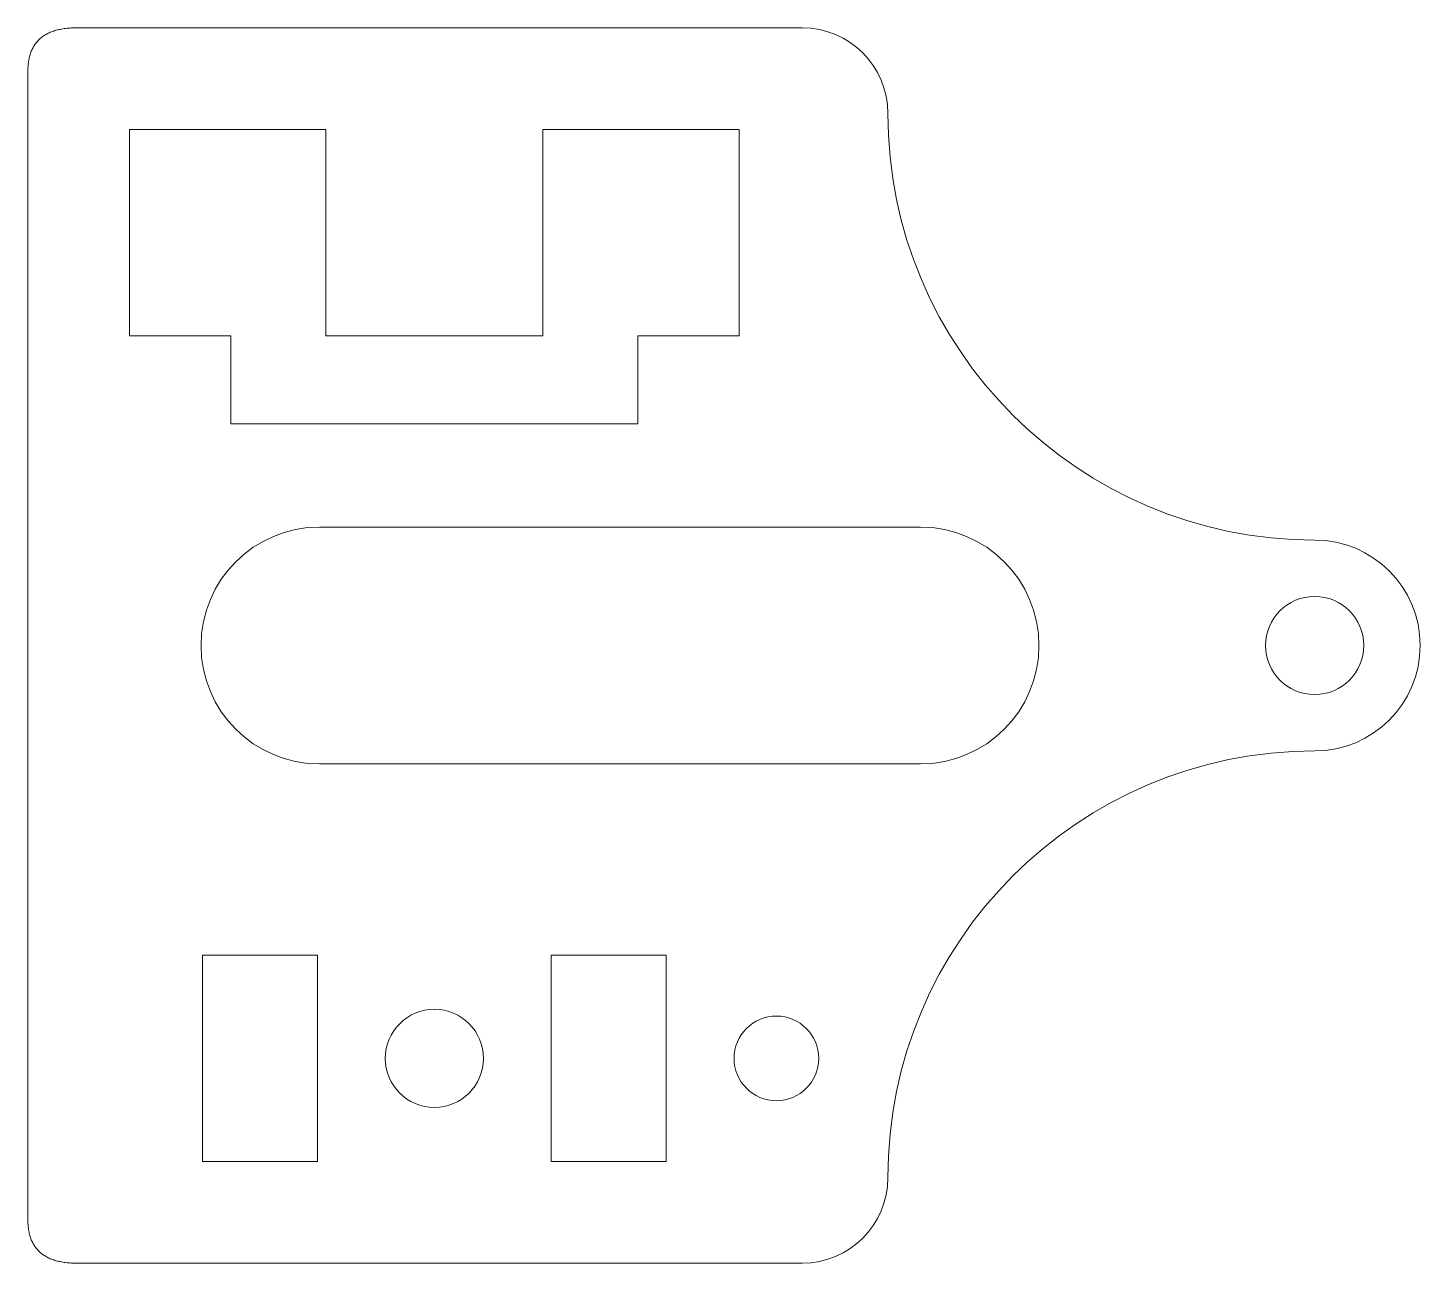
# Model space of a CAD drawing. Header units: millimetres. Extents: x 387.6 to 428.7, y 526.4 to 562.9.
import ezdxf

# ---------------------------------------------------------------- set-up
doc = ezdxf.new("R2010")
doc.units = ezdxf.units.MM

msp = doc.modelspace()

# ---------------------------------------------------------------- linework, layer by layer
at = {"color": 7, "linetype": 'Continuous', "lineweight": 15}
for p, q in [((410.425, 562.889), (388.985, 562.889)), ((387.555, 561.461), (387.555, 527.817)), ((396.355, 559.889), (390.555, 559.889)), ((390.555, 559.889), (390.555, 553.789)), ((396.355, 553.789), (396.355, 559.889)), ((408.563, 559.889), (402.763, 559.889)), ((402.763, 559.889), (402.763, 553.789)), ((408.563, 553.789), (408.563, 559.889)), ((390.555, 553.789), (393.551, 553.789)), ((393.551, 553.789), (393.551, 551.189)), ((402.763, 553.789), (396.355, 553.789)), ((405.567, 551.189), (405.567, 553.789)), ((405.567, 553.789), (408.563, 553.789)), ((393.551, 551.189), (405.567, 551.189)), ((413.916, 548.139), (396.166, 548.139)), ((396.166, 541.139), (413.916, 541.139)), ((396.109, 535.489), (392.709, 535.489)), ((392.709, 535.489), (392.709, 529.389)), ((396.109, 529.389), (396.109, 535.489)), ((406.409, 535.489), (403.009, 535.489)), ((403.009, 535.489), (403.009, 529.389)), ((406.409, 529.389), (406.409, 535.489)), ((392.709, 529.389), (396.109, 529.389)), ((403.009, 529.389), (406.409, 529.389)), ((388.985, 526.389), (410.425, 526.389))]:
    msp.add_line(p, q, dxfattribs=at)
for centre, radius in [((425.559, 544.639), 1.45), ((399.559, 532.439), 1.45), ((409.659, 532.439), 1.25)]:
    msp.add_circle(centre, radius, dxfattribs=at)
for centre, radius, start, end in [((410.425, 560.362), 2.527, 360, 90), ((425.559, 560.362), 12.608, 180, 270), ((396.166, 544.639), 3.5, 90, 270), ((413.916, 544.639), 3.5, 270, 90), ((425.559, 544.639), 3.116, 270, 90), ((425.559, 528.916), 12.608, 90, 180), ((410.425, 528.916), 2.527, 270, 360)]:
    msp.add_arc(centre, radius, start, end, dxfattribs=at)
for points in [[(388.985, 562.889), (387.476, 562.889), (387.555, 561.461)], [(387.555, 527.817), (387.476, 526.389), (388.985, 526.389)]]:
    msp.add_open_spline(points, degree=2, dxfattribs=at)

doc.saveas('drawing.dxf')
